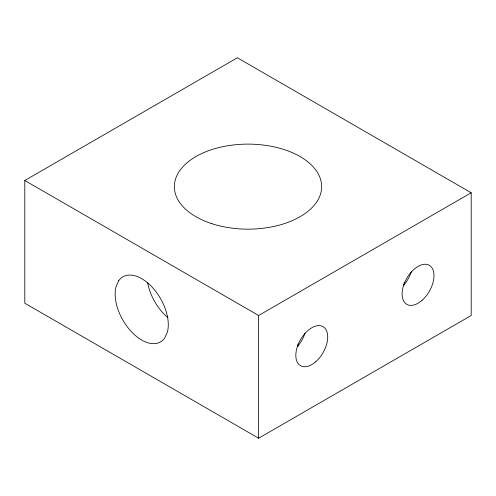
<?xml version="1.0" encoding="UTF-8"?>
<svg xmlns="http://www.w3.org/2000/svg" width="496" height="496" viewBox="0 0 496 496"><rect width="100%" height="100%" fill="white"/><g stroke="black" fill="none" stroke-linecap="round" stroke-linejoin="round"><path stroke-width="0.74" d="M24.8 180.501L237.373 57.772L471.2 192.77L471.2 315.499L258.627 438.228L24.8 303.23L24.8 180.501L258.627 315.499L471.2 192.77M404.24 282.59L404.24 284.902M297.953 343.951L297.953 346.264M258.627 315.499L258.627 438.228M167.946 317.669A37.578 21.694 60 0 1 147.634 282.497M305.034 333.126A22.549 13.02 -60 0 1 297.569 346.344M411.32 271.765A22.549 13.02 -60 0 1 403.384 285.51M118.705 280.736L116.045 286.601A37.578 21.694 60 0 0 131.545 331.836A37.578 21.694 60 0 0 164.728 337.993L167.381 332.122A37.578 21.694 60 0 0 151.881 286.886A37.578 21.694 60 0 0 118.705 280.736M211.172 223.46A73.65 42.526 0 0 0 321.65 186.639A73.65 42.526 0 0 0 211.172 149.811A73.65 42.526 0 0 0 211.172 223.46M315.896 361.584A22.549 13.02 -60 0 0 323.045 326.653A22.549 13.02 -60 0 0 296.372 350.306A22.549 13.02 -60 0 0 315.896 361.584M422.183 300.216A22.549 13.02 -60 0 0 429.331 265.292A22.549 13.02 -60 0 0 402.659 288.945A22.549 13.02 -60 0 0 422.183 300.216"/></g></svg>
